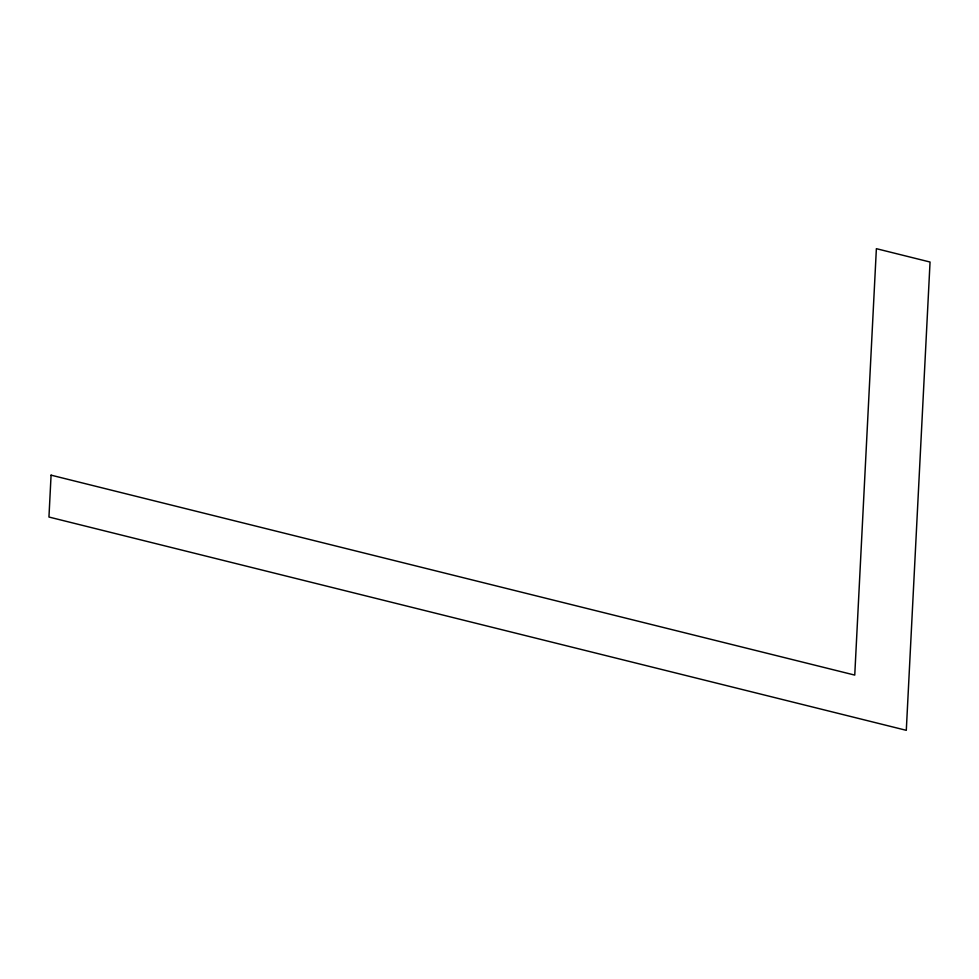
<?xml version="1.0" encoding="UTF-8"?>
<svg xmlns="http://www.w3.org/2000/svg" width="979" height="979" viewBox="0 0 979 979"><rect width="100%" height="100%" fill="white"/><g stroke="black" fill="none" stroke-linecap="round" stroke-linejoin="round"><path stroke-width="1.47" d="M51.079 475.158L48.95 517.034L906.297 730.322L930.05 262.029L876.376 248.678L854.753 675.094L51.079 475.158"/></g></svg>
